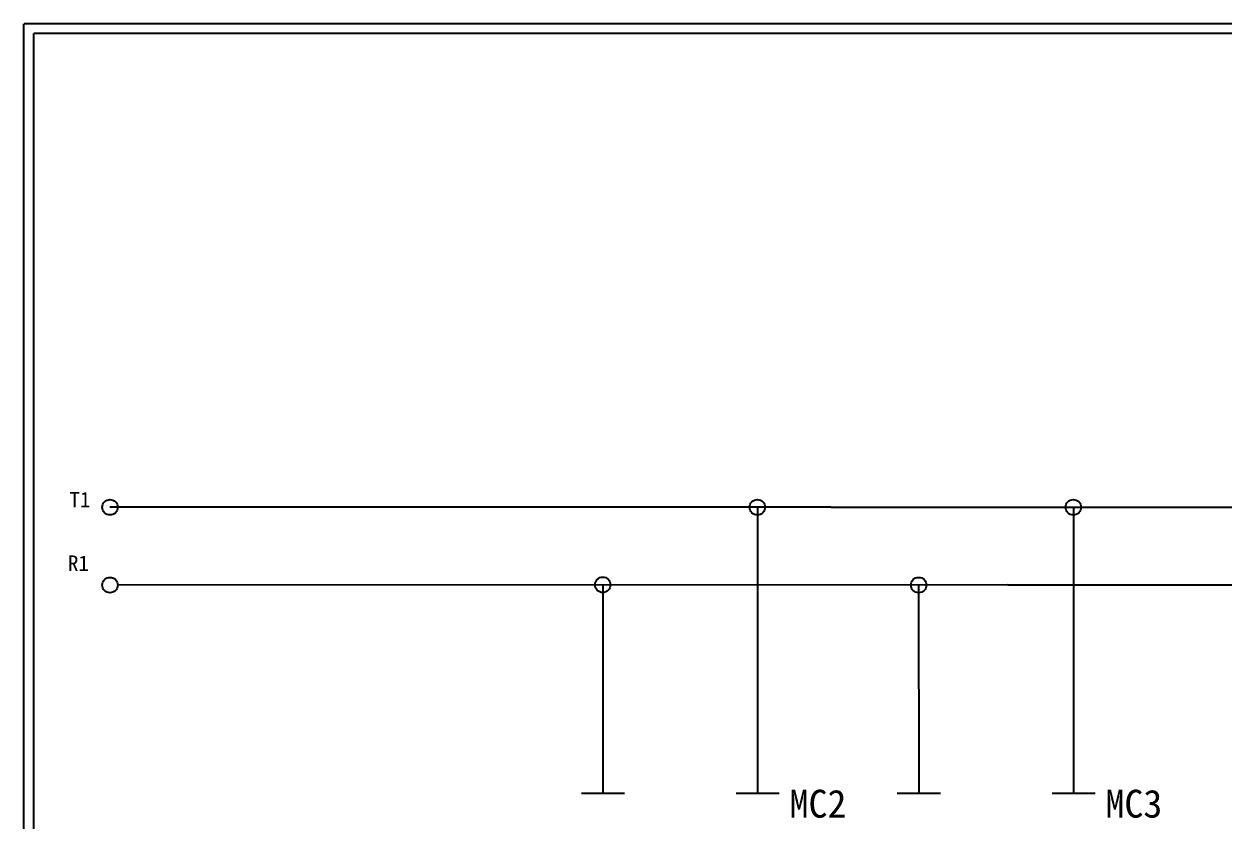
# Model space of a CAD drawing. Extents: x 10 to 297, y 3 to 207.
# Drawn here: x 10 to 165.1, y 103.9 to 207 of the extents above; entities that cross this region are included whole.
import ezdxf

# ---------------------------------------------------------------- set-up
doc = ezdxf.new("R2010")
doc.units = 0
doc.layers.get('0').update_dxf_attribs({"linetype": 'CONTINUOUS'})
doc.layers.add('圖框層', color=7, linetype='CONTINUOUS')
doc.layers.add('標尺寸層', color=3, linetype='CONTINUOUS')
doc.styles.add('STSL', font='kaiu.ttf')

msp = doc.modelspace()

# ---------------------------------------------------------------- linework, layer by layer
for p, q in [((104.81, 144.5), (104.83, 107.54)), ((114.35, 144.49), (292.33, 144.49)), ((145.66, 144.49), (145.67, 107.54)), ((84.82, 134.44), (84.84, 107.54)), ((125.66, 134.46), (125.68, 107.54)), ((137.2, 134.49), (292.33, 134.49))]:
    msp.add_line(p, q)
at = {"layer": '圖框層', "color": 7}
for p, q in [((297, 206.97), (10, 206.97)), ((10, 3), (10, 206.97)), ((295.75, 205.72), (11.25, 205.72)), ((11.25, 4.25), (11.25, 205.72))]:
    msp.add_line(p, q, dxfattribs=at)
at = {"layer": '標尺寸層', "color": 7}
for p, q in [((114.35, 144.49), (21.11, 144.5)), ((137.2, 134.49), (22.11, 134.44)), ((82.06, 107.54), (87.63, 107.54)), ((102.06, 107.54), (107.63, 107.54)), ((122.9, 107.54), (128.47, 107.54)), ((142.9, 107.54), (148.47, 107.54))]:
    msp.add_line(p, q, dxfattribs=at)
for centre in [(21.11, 144.5), (104.81, 144.5), (145.65, 144.5), (21.11, 134.44), (84.82, 134.48), (125.66, 134.44)]:
    msp.add_circle(centre, 1, dxfattribs=at)

# ---------------------------------------------------------------- texts
at = {"layer": '圖框層', "color": 4, "style": 'STSL'}
for s, height, p in [('T1', 2, (15.87, 144.49)), ('R1', 2, (15.68, 136.27)), ('MC2', 3.6, (108.97, 104.38)), ('MC3', 3.6, (149.81, 104.38))]:
    msp.add_text(s, height=height, dxfattribs=at).set_placement(p)

doc.saveas('drawing.dxf')
